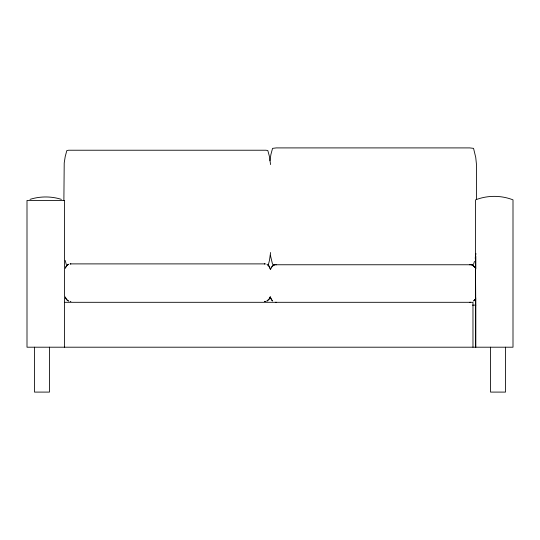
<?xml version="1.0" encoding="UTF-8"?>
<svg xmlns="http://www.w3.org/2000/svg" width="540" height="540" viewBox="0 0 540 540"><rect width="100%" height="100%" fill="white"/><g stroke="black" fill="none" stroke-linecap="round" stroke-linejoin="round"><path stroke-width="0.81" d="M475.7 296.791L475.504 269.285M270.574 252.497L269.453 260.489L268.049 265.775M269.939 160.744L270.932 154.379L272.558 148.358L276.325 147.906L469.787 147.906L473.553 148.358L475.754 157.525L476.422 163.998L476.503 199.193M475.963 253.53L475.18 258.289M474.437 261.353L473.553 264.31L471.704 264.641M65.266 268.414L66.467 265.829L68.499 264.229L66.515 265.829L65.576 267.476M270.628 269.285L270.884 268.34M269.838 297.851L270.149 296.912L268.9 299.491L266.922 301.091M270.932 268.34L272.437 266.038L274.631 264.85L272.477 266.038L271.357 267.476M269.474 298.715L266.882 301.091M474.829 299.585L473.695 301.03L474.775 299.585M264.755 263.932L265.288 263.891L264.506 263.952M470.117 264.803L470.644 264.762L469.861 264.823M29.99 199.382C40.142 196.155 51.273 196.155 61.418 199.382M70.112 301.435L70.875 301.367M275.468 302.306L276.23 302.238M70.106 263.891L264.438 263.891M275.468 264.762L469.793 264.762M265.228 301.421L264.431 301.367L265.343 301.435M64.415 302.306L472.973 302.306L472.973 347.2M472.453 305.127L475.821 305.127M276.23 264.823L275.555 264.823M70.2 263.952L70.875 263.952M469.868 302.238L470.657 302.306M264.546 301.367L265.302 301.435M274.408 264.641L272.558 264.31L270.358 255.137M266.882 264.229L268.947 265.829L270.392 269.406M268.292 265.167L270.149 268.414M474.829 267.476L473.695 266.038L471.501 264.85L473.654 266.038L474.775 267.476M65.529 297.851L66.467 299.491L68.499 301.091L66.515 299.491L65.266 296.912M270.574 297.776L272.437 301.03L270.932 298.721L270.432 296.791M66.616 265.775L65.212 260.489M270.574 164.579L269.453 156.58L267.827 150.559L265.977 150.228L68.688 150.228L66.838 150.559L65.212 156.58L64.213 162.945L63.882 200.556M505.514 347.2L505.514 392.094L490.55 392.094L490.55 347.2M475.821 256.325L475.821 268.947M475.821 297.554L475.821 347.2M475.585 347.2L475.585 199.854C487.485 195.203 501.1 195.203 513 199.854L513 347.2L27 347.2L27 200.435L64.415 200.435L64.415 347.2M49.451 347.2L49.451 392.094L34.486 392.094L34.486 347.2"/></g></svg>
